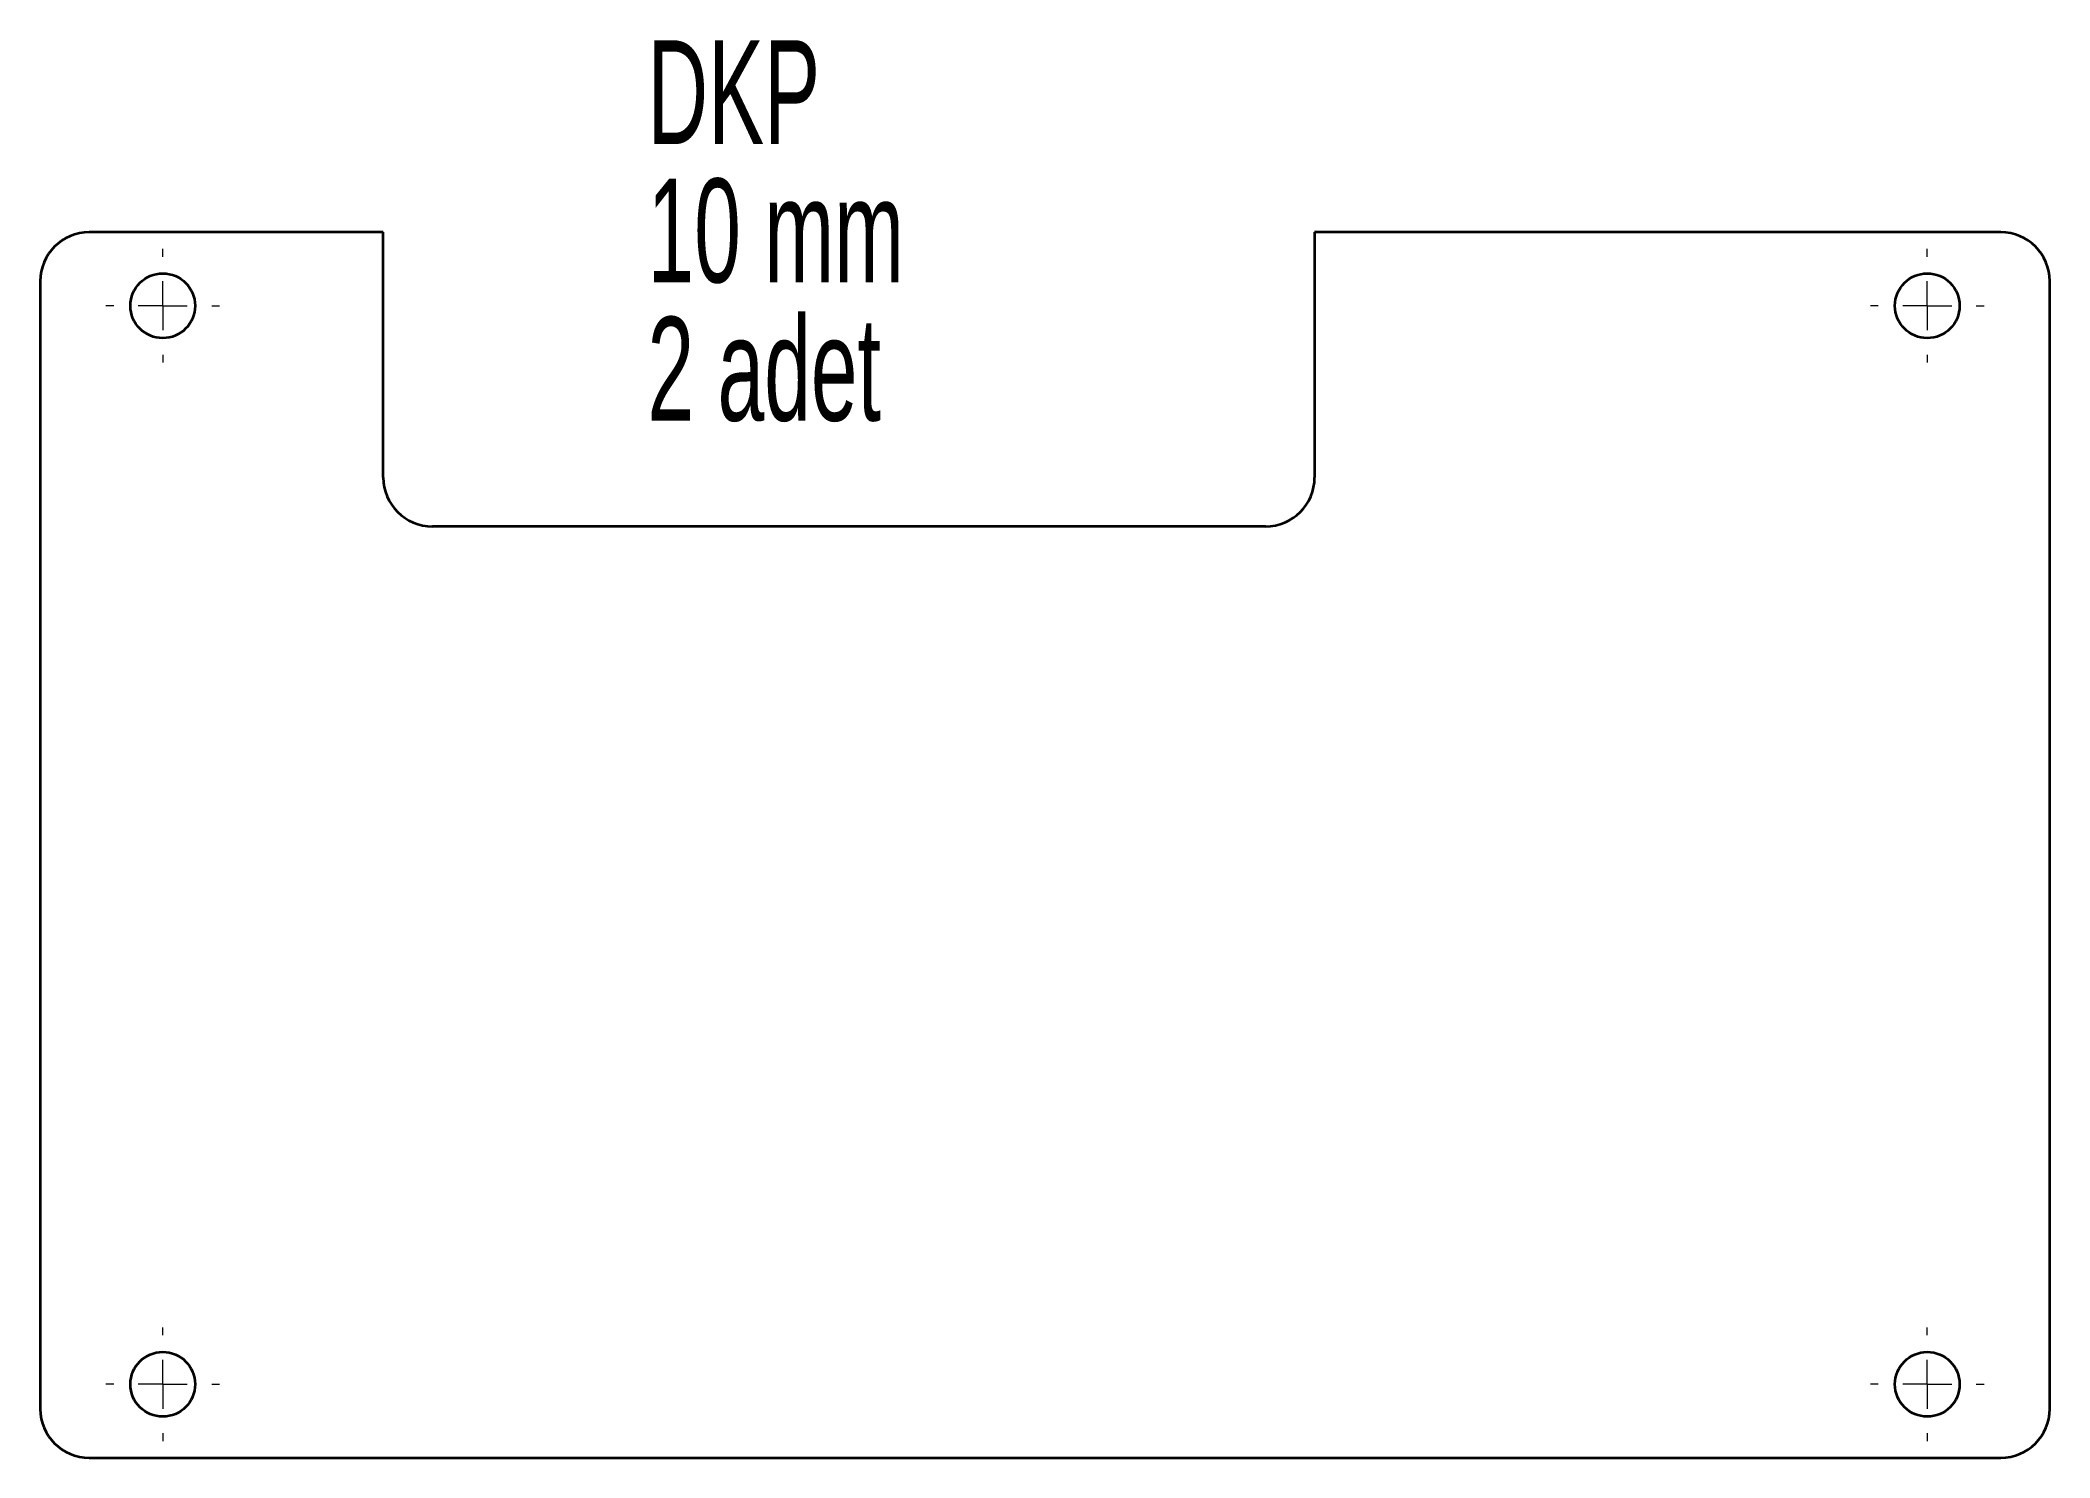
# Model space of a CAD drawing. Header units: millimetres. Extents: x 53 to 258, y 25 to 170.
import ezdxf

# ---------------------------------------------------------------- set-up
doc = ezdxf.new("R2010")
doc.units = ezdxf.units.MM
doc.styles.add('SLDTEXTSTYLE0', font='TXT', dxfattribs={"width": 0.605})

# ---------------------------------------------------------------- blocks, each defined once
blk = doc.blocks.new('SW_NOTE_0')
at = {"color": 0, "linetype": 'Continuous', "lineweight": 0, "char_height": 10.583, "attachment_point": 1, "style": 'SLDTEXTSTYLE0'}
for s, insert in [('DKP', (0, 13.64)), ('10 mm', (0, -0.47)), ('2 adet', (0, -14.58))]:
    blk.add_mtext(s, dxfattribs=dict(at, insert=insert))
blk = doc.blocks.new('SW_CENTERMARKSYMBOL_0')
at = {"color": 0, "linetype": 'Continuous', "lineweight": 18}
for p, q in [((0, 5), (0, 5.8)), ((0, 0), (0, 2.5)), ((-5, 0), (-5.8, 0)), ((0, 0), (-2.5, 0)), ((0, 0), (0, -2.5)), ((0, 0), (2.5, 0)), ((5, 0), (5.8, 0)), ((0, -5), (0, -5.8))]:
    blk.add_line(p, q, dxfattribs=at)
blk = doc.blocks.new('SW_CENTERMARKSYMBOL_1')
at = {"color": 0, "linetype": 'Continuous', "lineweight": 18}
for p, q in [((0, 5), (0, 5.8)), ((0, 0), (0, 2.5)), ((-5, 0), (-5.8, 0)), ((0, 0), (-2.5, 0)), ((0, 0), (0, -2.5)), ((0, 0), (2.5, 0)), ((5, 0), (5.8, 0)), ((0, -5), (0, -5.8))]:
    blk.add_line(p, q, dxfattribs=at)
blk = doc.blocks.new('SW_CENTERMARKSYMBOL_2')
at = {"color": 0, "linetype": 'Continuous', "lineweight": 18}
for p, q in [((0, 5), (0, 5.8)), ((0, 0), (0, 2.5)), ((-5, 0), (-5.8, 0)), ((0, 0), (-2.5, 0)), ((0, 0), (0, -2.5)), ((0, 0), (2.5, 0)), ((5, 0), (5.8, 0)), ((0, -5), (0, -5.8))]:
    blk.add_line(p, q, dxfattribs=at)
blk = doc.blocks.new('SW_CENTERMARKSYMBOL_3')
at = {"color": 0, "linetype": 'Continuous', "lineweight": 18}
for p, q in [((0, 5), (0, 5.8)), ((0, 0), (0, 2.5)), ((-5, 0), (-5.8, 0)), ((0, 0), (-2.5, 0)), ((0, 0), (0, -2.5)), ((0, 0), (2.5, 0)), ((5, 0), (5.8, 0)), ((0, -5), (0, -5.8))]:
    blk.add_line(p, q, dxfattribs=at)

msp = doc.modelspace()

# ---------------------------------------------------------------- linework, layer by layer
at = {"color": 7, "linetype": 'Continuous', "lineweight": 35}
for p, q in [((87.72, 150.28), (57.72, 150.28)), ((87.72, 125.28), (87.72, 150.28)), ((252.72, 150.28), (182.72, 150.28)), ((182.72, 150.28), (182.72, 125.28)), ((52.72, 145.28), (52.72, 30.28)), ((257.72, 30.28), (257.72, 145.28)), ((177.72, 120.28), (92.72, 120.28)), ((57.72, 25.28), (252.72, 25.28))]:
    msp.add_line(p, q, dxfattribs=at)
for centre in [(65.22, 142.78), (245.22, 142.78), (65.22, 32.78), (245.22, 32.78)]:
    msp.add_circle(centre, 3.3, dxfattribs=at)
for centre, start, end in [((57.72, 145.28), 90, 180), ((252.72, 145.28), 0, 90), ((92.72, 125.28), 180, 270), ((177.72, 125.28), 270, 0), ((57.72, 30.28), 180, 270), ((252.72, 30.28), 270, 0)]:
    msp.add_arc(centre, 5, start, end, dxfattribs=at)

# ---------------------------------------------------------------- block references
at = {"color": 7, "linetype": 'Continuous', "lineweight": 0}
msp.add_blockref('SW_NOTE_0', (114.67, 156.22), dxfattribs=at)
at = {"color": 7, "linetype": 'Continuous', "lineweight": 18}
for name, p in [('SW_CENTERMARKSYMBOL_2', (65.22, 142.78)), ('SW_CENTERMARKSYMBOL_1', (245.22, 142.78)), ('SW_CENTERMARKSYMBOL_3', (65.22, 32.78)), ('SW_CENTERMARKSYMBOL_0', (245.22, 32.78))]:
    msp.add_blockref(name, p, dxfattribs=at)

doc.saveas('drawing.dxf')
